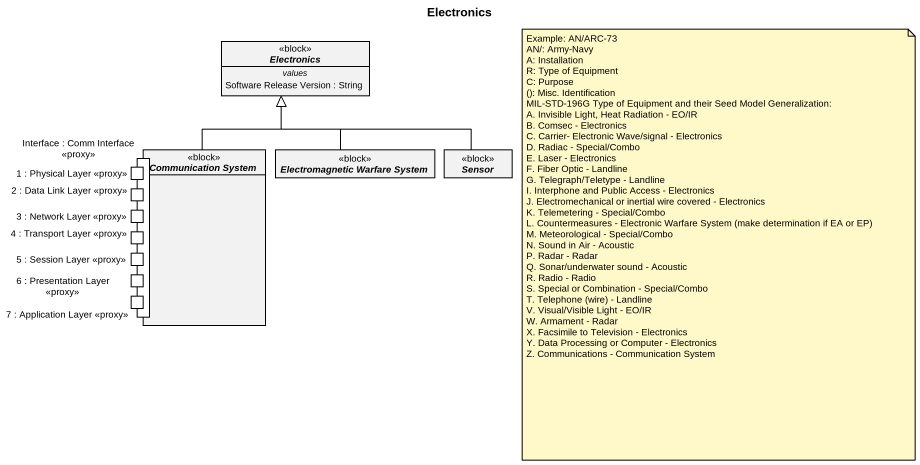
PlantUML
@startuml
title Electronics
allowmixing
hide circle
hide empty members
abstract class Electronics <<block>> {
  -- values --
  Software Release Version : String
}
rectangle "1 : Physical Layer <<proxy>>" as p1_Physical_Layer_proxy
rectangle "Communication System" as Communication_System <<block>> {
  port "Interface : Comm Interface <<proxy>>" as Interface_Comm_Interface
}
abstract class "Electromagnetic Warfare System" as Electromagnetic_Warfare <<block>>
abstract class Sensor <<block>>
rectangle "2 : Data Link Layer <<proxy>>" as p2_Data_Link_Layer_proxy
rectangle "3 : Network Layer <<proxy>>" as p3_Network_Layer_proxy
rectangle "4 : Transport Layer <<proxy>>" as p4_Transport_Layer_proxy
rectangle "5 : Session Layer <<proxy>>" as p5_Session_Layer_proxy
rectangle "6 : Presentation Layer <<proxy>>" as p6_Presentation_Layer_proxy
rectangle "7 : Application Layer <<proxy>>" as p7_Application_Layer_proxy
Communication_System -up-|> Electronics
Electromagnetic_Warfare -up-|> Electronics
Sensor -left-|> Electronics
note as N1
  Example: AN/ARC-73
  AN/: Army-Navy
  A: Installation
  R: Type of Equipment
  C: Purpose
  (): Misc. Identification
  MIL-STD-196G Type of Equipment and their Seed Model Generalization:
  A. Invisible Light, Heat Radiation - EO/IR
  B. Comsec - Electronics
  C. Carrier- Electronic Wave/signal - Electronics
  D. Radiac - Special/Combo
  E. Laser - Electronics
  F. Fiber Optic - Landline
  G. Telegraph/Teletype - Landline
  I. Interphone and Public Access - Electronics
  J. Electromechanical or inertial wire covered - Electronics
  K. Telemetering - Special/Combo
  L. Countermeasures - Electronic Warfare System (make determination if EA or EP)
  M. Meteorological - Special/Combo
  N. Sound in Air - Acoustic
  P. Radar - Radar
  Q. Sonar/underwater sound - Acoustic
  R. Radio - Radio
  S. Special or Combination - Special/Combo
  T. Telephone (wire) - Landline
  V. Visual/Visible Light - EO/IR
  W. Armament - Radar
  X. Facsimile to Television - Electronics
  Y. Data Processing or Computer - Electronics
  Z. Communications - Communication System
end note
@enduml
